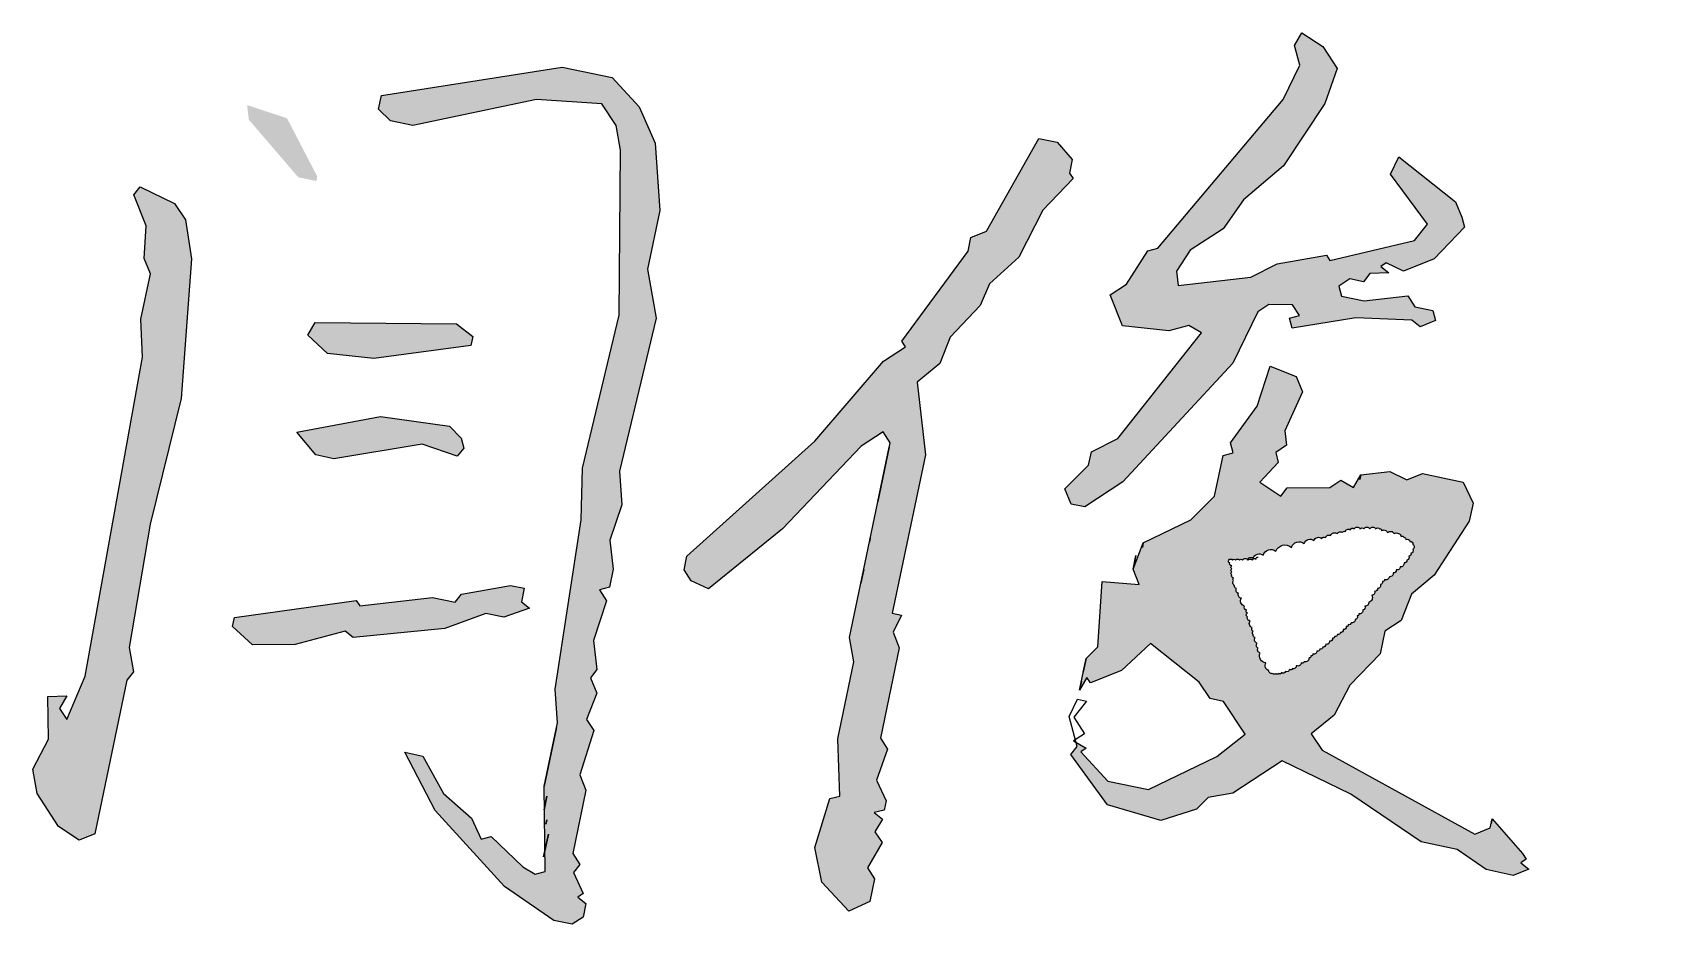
# Model space of a CAD drawing. Extents: x 5109802 to 7068445, y -422737 to 2032183.
# Drawn here: x 5151464 to 5152369, y -359355 to -358862 of the extents above; entities that cross this region are included whole.
import ezdxf

# ---------------------------------------------------------------- set-up
doc = ezdxf.new("R2010")
doc.units = 0
doc.header["$LTSCALE"] = 1000
doc.header["$MEASUREMENT"] = 0
doc.layers.get('0').update_dxf_attribs({"linetype": 'CONTINUOUS'})

msp = doc.modelspace()

# ---------------------------------------------------------------- hatches: boundary and pattern name
at = {"linetype": 'Continuous'}
h = msp.add_hatch(color=256, dxfattribs=at)
h.paths.add_polyline_path([(5151552.11, -358987.14), (5151548.78, -358965.53), (5151542.83, -358956.44), (5151523.83, -358947.24), (5151520.28, -358951.72), (5151527.16, -358968.85), (5151526, -358986.92), (5151529.44, -358995.48), (5151524.2, -359020.54), (5151525.02, -359041.64), (5151493.36, -359218.09), (5151483.11, -359242.1), (5151479.15, -359236.04), (5151483.23, -359229.05), (5151472.68, -359229.46), (5151472.98, -359253.06), (5151464.3, -359269.55), (5151466.69, -359283.13), (5151478.58, -359301.31), (5151490.06, -359308.94), (5151498.63, -359305.5), (5151516.44, -359220.3), (5151519.99, -359215.81), (5151517.6, -359202.24), (5151529.24, -359134.05), (5151546.41, -359064.42)])
h.paths.add_polyline_path([(5151605, -358909.28), (5151582.97, -358902.06), (5151583.9, -358910.1), (5151611.24, -358941.97), (5151621.26, -358944.07), (5151621.79, -358941.56)])
h.paths.add_polyline_path([(5151743.16, -358898.93), (5151779.29, -358901.26), (5151787.22, -358913.38), (5151789.61, -358926.95), (5151788.81, -359018.32), (5151768.5, -359103), (5151767.75, -359131.61), (5151753.38, -359225.37), (5151754.72, -359243.96), (5151747.39, -359279.04), (5151747.98, -359326.24), (5151742.44, -359327.7), (5151735.45, -359323.62), (5151718.02, -359306.9), (5151712.49, -359308.36), (5151707.07, -359296.77), (5151691.62, -359283.08), (5151680.25, -359262.39), (5151670.23, -359260.3), (5151687.02, -359292.58), (5151725.31, -359334.58), (5151752.76, -359353.4), (5151762.79, -359355.49), (5151768.85, -359351.53), (5151770.42, -359344.01), (5151765.93, -359340.46), (5151768.96, -359338.48), (5151763.54, -359326.88), (5151767.09, -359322.39), (5151763.13, -359316.33), (5151770.46, -359281.25), (5151767.02, -359272.69), (5151774.77, -359248.15), (5151770.8, -359242.09), (5151776.45, -359227.58), (5151773.01, -359219.02), (5151776.57, -359214.53), (5151774.7, -359198.45), (5151781.92, -359176.42), (5151777.95, -359170.36), (5151783.49, -359168.9), (5151785.58, -359158.88), (5151783.72, -359142.79), (5151790.41, -359123.27), (5151789.07, -359104.68), (5151809.39, -359020.01), (5151804.6, -358992.85), (5151811.41, -358960.28), (5151808.72, -358923.1), (5151799.86, -358902.94), (5151784.94, -358886.75), (5151757.37, -358880.98), (5151657.32, -358896.68), (5151655.75, -358904.2), (5151662.22, -358910.78), (5151674.75, -358913.4)])
h.paths.add_polyline_path([(5151698.9, -359023.06), (5151620.58, -359022.38), (5151616.51, -359029.38), (5151627.46, -359039.51), (5151653.05, -359042.25), (5151706.83, -359035.18), (5151707.88, -359030.17)])
h.paths.add_polyline_path([(5151701.36, -359086.35), (5151694.89, -359079.76), (5151656.78, -359074.41), (5151610.52, -359083.05), (5151620.95, -359095.69), (5151630.97, -359097.79), (5151679.75, -359089.67), (5151699.27, -359096.37), (5151702.82, -359091.88)])
h.paths.add_polyline_path([(5151715.08, -359183.37), (5151725.1, -359185.46), (5151739.2, -359180.56), (5151734.72, -359177.01), (5151736.29, -359169.49), (5151728.77, -359167.92), (5151701.62, -359172.71), (5151698.06, -359177.19), (5151685.53, -359174.58), (5151645.33, -359179.25), (5151643.35, -359176.22), (5151575.99, -359185.67), (5151574.94, -359190.68), (5151585.9, -359200.82), (5151609.5, -359200.52), (5151637.17, -359193.23), (5151641.66, -359196.79), (5151692.41, -359191.71)])
h.paths.add_polyline_path([(5151988.69, -359013.03), (5151993.81, -359001.03), (5152010.01, -358986.11), (5152023.29, -358960.11), (5152040.01, -358942.69), (5152038.03, -358939.66), (5152039.6, -358932.14), (5152031.15, -358922.53), (5152021.12, -358920.43), (5151992.06, -358971.89), (5151983.49, -358975.33), (5151981.92, -358982.85), (5151945.34, -359032.74), (5151947.32, -359035.77), (5151935.2, -359043.7), (5151897.16, -359088.05), (5151826.31, -359151.7), (5151824.74, -359159.22), (5151828.71, -359165.28), (5151838.21, -359169.88), (5151879.16, -359136.59), (5151922.74, -359090.78), (5151934.86, -359082.85), (5151938.82, -359088.91), (5151916.3, -359196.66), (5151918.69, -359210.24), (5151909.78, -359252.84), (5151911.02, -359284.48), (5151905.48, -359285.94), (5151897.21, -359312.98), (5151901.06, -359332.09), (5151915.98, -359348.29), (5151927.58, -359342.87), (5151930.2, -359330.34), (5151926.23, -359324.28), (5151934.39, -359310.29), (5151930.42, -359304.23), (5151934.5, -359297.24), (5151930.01, -359293.68), (5151935.55, -359292.23), (5151936.6, -359287.21), (5151931.18, -359275.62), (5151937.35, -359258.6), (5151933.38, -359252.54), (5151943.86, -359202.43), (5151940.42, -359193.86), (5151945.02, -359184.36), (5151940.01, -359183.31), (5151958.35, -359095.61), (5151953.68, -359055.4), (5151966.32, -359044.97), (5151971.97, -359030.46)])
h.paths.add_polyline_path([(5152134.3, -358954.55), (5152156.55, -358935.67), (5152179.44, -358901.22), (5152186.14, -358881.7), (5152178.21, -358869.58), (5152166.73, -358861.95), (5152162.65, -358868.94), (5152165.57, -358880.01), (5152156.37, -358899.01), (5152086.87, -358981.25), (5152081.33, -358982.71), (5152069.62, -359001.18), (5152060.54, -359007.13), (5152067.42, -359024.26), (5152093, -359026.99), (5152104.07, -359024.08), (5152111.06, -359028.15), (5152064.87, -359086.5), (5152050.24, -359093.9), (5152048.67, -359101.42), (5152035.5, -359114.36), (5152038.94, -359122.92), (5152046.46, -359124.49), (5152067.67, -359110.62), (5152128.49, -359044.87), (5152142.29, -359016.38), (5152148.35, -359012.41), (5152161.41, -359012.53), (5152165.37, -359018.58), (5152159.83, -359020.04), (5152161.29, -359025.58), (5152196.49, -359019.86), (5152227.6, -359021.13), (5152232.09, -359024.69), (5152240.66, -359021.25), (5152239.2, -359015.71), (5152229.18, -359013.62), (5152225.21, -359007.56), (5152201.09, -359010.36), (5152188.56, -359007.74), (5152187.1, -359002.2), (5152193.16, -358998.24), (5152200.68, -358999.81), (5152204.23, -358995.32), (5152214.78, -358994.91), (5152210.29, -358991.36), (5152213.32, -358989.38), (5152222.82, -358993.98), (5152239.95, -358987.1), (5152256.67, -358969.67), (5152255.21, -358964.14), (5152251.77, -358955.57), (5152220.36, -358930.7), (5152215.76, -358940.2), (5152236.1, -358967.99), (5152228.99, -358976.96), (5152182.2, -358988.1), (5152180.22, -358985.07), (5152153.07, -358989.86), (5152138.44, -358997.26), (5152098.24, -359001.93), (5152097.3, -358993.89), (5152104.93, -358982.41), (5152123.11, -358970.52)])
h.paths.add_polyline_path([(5152157.28, -359082.28), (5152167.01, -359060.77), (5152163.57, -359052.21), (5152149.06, -359046.56), (5152141.84, -359068.59), (5152127.1, -359089.04), (5152128.56, -359094.58), (5152123.02, -359096.04), (5152118.31, -359118.59), (5152105.14, -359131.53), (5152078.92, -359144.36), (5152073.27, -359158.87), (5152076.71, -359167.43), (5152056.14, -359165.75), (5152053.82, -359201.88), (5152047.24, -359208.35), (5152045.67, -359215.86), (5152043.57, -359225.89), (5152047.65, -359218.89), (5152049.63, -359221.92), (5152066.76, -359215.04), (5152082.96, -359200.12), (5152109.88, -359221.44), (5152115.83, -359230.53), (5152123.35, -359232.1), (5152135.24, -359250.28), (5152119.57, -359262.7), (5152081.75, -359280.95), (5152059.2, -359276.23), (5152044.28, -359260.03), (5152047.31, -359258.05), (5152041.71, -359254.79), (5152042.3, -359257), (5152038.74, -359261.49), (5152059.09, -359289.28), (5152088.63, -359298.08), (5152108.27, -359291.72), (5152114.85, -359285.25), (5152128.43, -359282.86), (5152155.7, -359265.02), (5152193.69, -359283.42), (5152232.63, -359309.87), (5152252.67, -359314.06), (5152268.64, -359325.25), (5152283.68, -359328.39), (5152292.24, -359324.95), (5152287.75, -359321.4), (5152290.78, -359319.41), (5152288.8, -359316.38), (5152271.9, -359297.16), (5152271.37, -359299.66), (5152270.85, -359302.17), (5152262.29, -359305.61), (5152177.84, -359259.19), (5152171.89, -359250.1), (5152184.53, -359239.66), (5152193.21, -359223.17), (5152209.93, -359205.74), (5152212.55, -359193.22), (5152221.64, -359187.27), (5152227.29, -359172.76), (5152239.93, -359162.32), (5152259.27, -359132.37), (5152261.37, -359122.34), (5152255.95, -359110.75), (5152233.39, -359106.04), (5152224.83, -359109.48), (5152215.33, -359104.87), (5152199.25, -359106.74), (5152195.17, -359113.74), (5152188.18, -359109.66), (5152182.12, -359113.62), (5152158.52, -359113.92), (5152154.96, -359118.41), (5152143.48, -359110.78), (5152153.62, -359099.82), (5152152.16, -359094.28), (5152158.22, -359090.32)])
h.paths.add_polyline_path([(5152160.87, -359146.83, -0.520567), (5152167.92, -359144.66, -0.520567), (5152173.34, -359143.04, -0.520567), (5152177.67, -359141.95, -0.520567), (5152179.84, -359141.41, -0.520567), (5152182.55, -359140.33, -0.520567), (5152186.34, -359139.25, -0.520567), (5152189.05, -359138.7, -0.520567), (5152190.68, -359138.16, -0.520567), (5152193.39, -359137.08, -0.520567), (5152195.56, -359136.54, -0.520567), (5152198.81, -359136.54, -0.520567), (5152200.98, -359136.54, -0.520567), (5152204.23, -359136.54, -0.520567), (5152207.48, -359136.54, -0.520567), (5152209.65, -359136.54, -0.520567), (5152210.73, -359137.62, -0.520567), (5152213.98, -359138.7, -0.520567), (5152217.78, -359139.25, -0.520567), (5152221.57, -359140.87, -0.520567), (5152223.2, -359141.41, -0.520567), (5152224.28, -359142.5, -0.520567), (5152226.45, -359143.58, -0.520567), (5152228.07, -359145.2, -0.520567), (5152228.07, -359147.91, -0.520567), (5152226.99, -359150.08, -0.520567), (5152225.91, -359151.7, -0.520567), (5152224.82, -359153.87, -0.520567), (5152223.2, -359155.49, -0.520567), (5152221.03, -359157.66, -0.520567), (5152218.86, -359159.28, -0.520567), (5152217.23, -359160.91, -0.520567), (5152215.07, -359163.08, -0.520567), (5152212.36, -359164.7, -0.520567), (5152211.27, -359165.78, -0.520567), (5152210.19, -359167.41, -0.520567), (5152208.56, -359169.57, -0.520567), (5152206.94, -359171.2, -0.520567), (5152205.31, -359173.37, -0.520567), (5152203.68, -359177.16, -0.520567), (5152201.52, -359179.32, -0.520567), (5152200.43, -359181.49, -0.520567), (5152198.27, -359183.66, -0.520567), (5152197.18, -359184.74, -0.520567), (5152196.1, -359186.91, -0.520567), (5152193.93, -359188.53, -0.520567), (5152192.3, -359189.61, -0.520567), (5152191.22, -359190.7, -0.520567), (5152189.59, -359192.32, -0.520567), (5152187.97, -359193.95, -0.520567), (5152186.34, -359195.03, -0.520567), (5152184.72, -359196.11, -0.520567), (5152183.63, -359197.19, -0.520567), (5152182.01, -359198.82, -0.520567), (5152179.84, -359200.44, -0.520567), (5152178.21, -359202.07, -0.520567), (5152176.59, -359203.15, -0.520567), (5152174.96, -359204.24, -0.520567), (5152172.79, -359205.86, -0.520567), (5152171.71, -359206.94, -0.520567), (5152170.63, -359208.03, -0.520567), (5152167.92, -359210.19, -0.520567), (5152166.29, -359210.73, -0.520567), (5152163.58, -359212.36, -0.520567), (5152161.41, -359213.98, -0.520567), (5152159.79, -359214.53, -0.520567), (5152157.62, -359215.61, -0.520567), (5152155.45, -359216.15, -0.520567), (5152153.82, -359216.69, -0.520567), (5152152.2, -359216.69, -0.520567), (5152150.57, -359216.69, -0.520567), (5152148.41, -359215.07, -0.520567), (5152146.78, -359210.73, -0.520567), (5152143.53, -359205.32, -0.520567), (5152142.44, -359202.61, -0.520567), (5152141.9, -359199.9, -0.520567), (5152140.82, -359196.65, -0.520567), (5152139.73, -359195.03, -0.520567), (5152139.73, -359193.4, -0.520567), (5152139.19, -359191.24, -0.520567), (5152138.11, -359187.45, -0.520567), (5152136.48, -359185.28, -0.520567), (5152136.48, -359183.11, -0.520567), (5152135.94, -359181.49, -0.520567), (5152134.86, -359179.32, -0.520567), (5152133.23, -359174.99, -0.520567), (5152131.6, -359172.28, -0.520567), (5152130.52, -359169.57, -0.520567), (5152129.44, -359167.95, -0.520567), (5152128.89, -359165.24, -0.520567), (5152128.89, -359163.62, -0.520567), (5152127.81, -359161.99, -0.520567), (5152127.81, -359160.37, -0.520567), (5152127.81, -359158.74, -0.520567), (5152127.81, -359157.12, -0.520567), (5152126.73, -359155.49, -0.520567), (5152126.18, -359153.87, -0.520567), (5152128.35, -359153.87, -0.520567), (5152129.98, -359153.87, -0.520567), (5152132.15, -359153.87, -0.520567), (5152133.77, -359153.87, -0.435193), (5152136.65, -359153.47, -0.455955), (5152139.73, -359152.79, -0.520567), (5152145.15, -359151.16, -0.520567), (5152152.2, -359148.99, -0.520567)], flags=16)
h.paths.add_polyline_path([(5152525.61, -359046.82), (5152487.62, -359028.42), (5152481.15, -359021.83), (5152473.11, -359022.77), (5152466.64, -359016.18), (5152449.1, -359012.52), (5152454.93, -359034.66), (5152483.95, -359045.96), (5152490.42, -359052.54), (5152489.37, -359057.55), (5152511.92, -359062.27), (5152527.07, -359052.36)])
h.paths.add_polyline_path([(5152441.31, -359099.81), (5152424.29, -359093.64), (5152405.7, -359094.98), (5152413.11, -359109.61), (5152445.16, -359118.92), (5152447.03, -359135), (5152453.5, -359141.59), (5152462.17, -359125.09)])
h.paths.add_polyline_path([(5152482.59, -359202.59), (5152481.13, -359197.06), (5152490.22, -359191.11), (5152486.26, -359185.05), (5152494.3, -359184.12), (5152492.84, -359178.58), (5152498.37, -359177.12), (5152498.9, -359174.62), (5152489.92, -359167.51), (5152489.4, -359170.02), (5152488.87, -359172.52), (5152480.31, -359175.96), (5152450.42, -359206.33), (5152445.82, -359215.83), (5152430.15, -359228.24), (5152425.55, -359237.74), (5152390.24, -359256.52), (5152388.67, -359264.03), (5152392.63, -359270.09), (5152407.14, -359275.74), (5152430.33, -359264.9), (5152461.79, -359227.01), (5152459.81, -359223.98), (5152468.9, -359218.04), (5152467.44, -359212.5)])
h.paths.add_polyline_path([(5152619.83, -359008.98), (5152639.99, -359000.12), (5152693.78, -358993.05), (5152708.81, -358996.2), (5152732.93, -358993.39), (5152736.9, -358999.45), (5152738.99, -358989.43), (5152755.49, -358998.11), (5152764.05, -358994.67), (5152765.1, -358989.66), (5152747.15, -358975.44), (5152749.13, -358978.47), (5152743.07, -358982.44), (5152731.59, -358974.81), (5152700.47, -358973.53), (5152696.92, -358978.02), (5152674.37, -358973.3), (5152660.79, -358975.7), (5152656.83, -358969.64), (5152672.61, -358944.17), (5152677.33, -358921.62), (5152671.9, -358910.02), (5152657.92, -358901.87), (5152654.36, -358906.35), (5152651.63, -358931.94), (5152625.18, -358970.87), (5152619.65, -358972.33), (5152618.08, -358979.84), (5152575.25, -358997.04), (5152574.73, -358999.55), (5152573.16, -359007.07), (5152579.1, -359016.16), (5152546.19, -359048.51), (5152544.09, -359058.53), (5152536.05, -359059.46), (5152531.45, -359068.96), (5152540.95, -359073.56), (5152545.02, -359066.57), (5152550.04, -359067.62), (5152554.11, -359060.62), (5152559.12, -359061.67), (5152557.67, -359056.14), (5152580.86, -359045.29), (5152585.46, -359035.79), (5152603.11, -359026.41)])

# ---------------------------------------------------------------- linework, layer by layer
for points in [[(5152255.21, -358964.14), (5152256.67, -358969.67), (5152239.95, -358987.1), (5152222.82, -358993.98), (5152213.32, -358989.38), (5152210.29, -358991.36), (5152214.78, -358994.91), (5152204.23, -358995.32), (5152200.68, -358999.81), (5152193.16, -358998.24), (5152187.1, -359002.2), (5152188.56, -359007.74), (5152201.09, -359010.36), (5152225.21, -359007.56), (5152229.18, -359013.62), (5152239.2, -359015.71), (5152240.66, -359021.25), (5152232.09, -359024.69), (5152227.6, -359021.13), (5152196.49, -359019.86), (5152161.29, -359025.58), (5152159.83, -359020.04), (5152165.37, -359018.58), (5152161.41, -359012.53), (5152148.35, -359012.41), (5152142.29, -359016.38), (5152128.49, -359044.87), (5152067.67, -359110.62), (5152046.46, -359124.49), (5152038.94, -359122.92), (5152035.5, -359114.36), (5152048.67, -359101.42), (5152050.24, -359093.9), (5152064.87, -359086.5), (5152111.06, -359028.15), (5152104.07, -359024.08), (5152093, -359026.99), (5152067.42, -359024.26), (5152060.54, -359007.13), (5152069.62, -359001.18), (5152081.33, -358982.71), (5152086.87, -358981.25), (5152156.37, -358899.01), (5152165.57, -358880.01), (5152162.65, -358868.94), (5152166.73, -358861.95), (5152178.21, -358869.58), (5152186.14, -358881.7), (5152179.44, -358901.22), (5152156.55, -358935.67), (5152134.3, -358954.55), (5152123.11, -358970.52), (5152104.93, -358982.41), (5152097.3, -358993.89), (5152098.24, -359001.93), (5152138.44, -358997.26), (5152153.07, -358989.86), (5152180.22, -358985.07), (5152182.2, -358988.1), (5152228.99, -358976.96), (5152236.1, -358967.99), (5152215.76, -358940.2), (5152220.36, -358930.7), (5152251.77, -358955.57), (5152255.21, -358964.14)], [(5151770.42, -359344.01), (5151768.85, -359351.53), (5151762.79, -359355.49), (5151752.76, -359353.4), (5151725.31, -359334.58), (5151687.02, -359292.58), (5151670.23, -359260.3), (5151680.25, -359262.39), (5151691.62, -359283.08), (5151707.07, -359296.77), (5151712.49, -359308.36), (5151718.02, -359306.9), (5151735.45, -359323.62), (5151742.44, -359327.7), (5151747.98, -359326.24), (5151747.39, -359279.04), (5151754.72, -359243.96), (5151753.38, -359225.37), (5151767.75, -359131.61), (5151768.5, -359103), (5151788.81, -359018.32), (5151789.61, -358926.95), (5151787.22, -358913.38), (5151779.29, -358901.26), (5151743.16, -358898.93), (5151674.75, -358913.4), (5151662.22, -358910.78), (5151655.75, -358904.2), (5151657.32, -358896.68), (5151757.37, -358880.98), (5151784.94, -358886.75), (5151799.86, -358902.94), (5151808.72, -358923.1), (5151811.41, -358960.28), (5151804.6, -358992.85), (5151809.39, -359020.01), (5151789.07, -359104.68), (5151790.41, -359123.27), (5151783.72, -359142.79), (5151785.58, -359158.88), (5151783.49, -359168.9), (5151777.95, -359170.36), (5151781.92, -359176.42), (5151774.7, -359198.45), (5151776.57, -359214.53), (5151773.01, -359219.02), (5151776.45, -359227.58), (5151770.8, -359242.09), (5151774.77, -359248.15), (5151767.02, -359272.69), (5151770.46, -359281.25), (5151763.13, -359316.33), (5151767.09, -359322.39), (5151763.54, -359326.88), (5151768.96, -359338.48), (5151765.93, -359340.46), (5151770.42, -359344.01)], [(5152039.6, -358932.14), (5152038.03, -358939.66), (5152040.01, -358942.69), (5152023.29, -358960.11), (5152010.01, -358986.11), (5151993.81, -359001.03), (5151988.69, -359013.03), (5151971.97, -359030.46), (5151966.32, -359044.97), (5151953.68, -359055.4), (5151958.35, -359095.61), (5151940.01, -359183.31), (5151945.02, -359184.36), (5151940.42, -359193.86), (5151943.86, -359202.43), (5151933.38, -359252.54), (5151937.35, -359258.6), (5151931.18, -359275.62), (5151936.6, -359287.21), (5151935.55, -359292.23), (5151930.01, -359293.68), (5151934.5, -359297.24), (5151930.42, -359304.23), (5151934.39, -359310.29), (5151926.23, -359324.28), (5151930.2, -359330.34), (5151927.58, -359342.87), (5151915.98, -359348.29), (5151901.06, -359332.09), (5151897.21, -359312.98), (5151905.48, -359285.94), (5151911.02, -359284.48), (5151909.78, -359252.84), (5151918.69, -359210.24), (5151916.3, -359196.66), (5151938.82, -359088.91), (5151934.86, -359082.85), (5151922.74, -359090.78), (5151879.16, -359136.59), (5151838.21, -359169.88), (5151828.71, -359165.28), (5151824.74, -359159.22), (5151826.31, -359151.7), (5151897.16, -359088.05), (5151935.2, -359043.7), (5151947.32, -359035.77), (5151945.34, -359032.74), (5151981.92, -358982.85), (5151983.49, -358975.33), (5151992.06, -358971.89), (5152021.12, -358920.43), (5152031.15, -358922.53), (5152039.6, -358932.14)], [(5151519.99, -359215.81), (5151516.44, -359220.3), (5151498.63, -359305.5), (5151490.06, -359308.94), (5151478.58, -359301.31), (5151466.69, -359283.13), (5151464.3, -359269.55), (5151472.98, -359253.06), (5151472.68, -359229.46), (5151483.23, -359229.05), (5151479.15, -359236.04), (5151483.11, -359242.1), (5151493.36, -359218.09), (5151525.02, -359041.64), (5151524.2, -359020.54), (5151529.44, -358995.48), (5151526, -358986.92), (5151527.16, -358968.85), (5151520.28, -358951.72), (5151523.83, -358947.24), (5151542.83, -358956.44), (5151548.78, -358965.53), (5151552.11, -358987.14), (5151546.41, -359064.42), (5151529.24, -359134.05), (5151517.6, -359202.24), (5151519.99, -359215.81)], [(5151707.88, -359030.17), (5151706.83, -359035.18), (5151653.05, -359042.25), (5151627.46, -359039.51), (5151616.51, -359029.38), (5151620.58, -359022.38), (5151698.9, -359023.06), (5151707.88, -359030.17)], [(5152288.8, -359316.38), (5152290.78, -359319.41), (5152287.75, -359321.4), (5152292.24, -359324.95), (5152283.68, -359328.39), (5152268.64, -359325.25), (5152252.67, -359314.06), (5152232.63, -359309.87), (5152193.69, -359283.42), (5152155.7, -359265.02), (5152128.43, -359282.86), (5152114.85, -359285.25), (5152108.27, -359291.72), (5152088.63, -359298.08), (5152059.09, -359289.28), (5152038.74, -359261.49), (5152042.3, -359257), (5152037.92, -359240.4), (5152042.52, -359230.9), (5152047.53, -359231.95), (5152040.43, -359240.92), (5152046.37, -359250.01), (5152040.31, -359253.98), (5152047.31, -359258.05), (5152044.28, -359260.03), (5152059.2, -359276.23), (5152081.75, -359280.95), (5152119.57, -359262.7), (5152135.24, -359250.28), (5152123.35, -359232.1), (5152115.83, -359230.53), (5152109.88, -359221.44), (5152082.96, -359200.12), (5152066.76, -359215.04), (5152049.63, -359221.92), (5152047.65, -359218.89), (5152043.57, -359225.89), (5152047.24, -359208.35), (5152053.82, -359201.88), (5152056.14, -359165.75), (5152076.71, -359167.43), (5152073.27, -359158.87), (5152078.92, -359144.36), (5152105.14, -359131.53), (5152118.31, -359118.59), (5152123.02, -359096.04), (5152128.56, -359094.58), (5152127.1, -359089.04), (5152141.84, -359068.59), (5152149.06, -359046.56), (5152163.57, -359052.21), (5152167.01, -359060.77), (5152157.28, -359082.28), (5152158.22, -359090.32), (5152152.16, -359094.28), (5152153.62, -359099.82), (5152143.48, -359110.78), (5152154.96, -359118.41), (5152158.52, -359113.92), (5152182.12, -359113.62), (5152188.18, -359109.66), (5152195.17, -359113.74), (5152199.25, -359106.74), (5152215.33, -359104.87), (5152224.83, -359109.48), (5152233.39, -359106.04), (5152255.95, -359110.75), (5152261.37, -359122.34), (5152259.27, -359132.37), (5152239.93, -359162.32), (5152227.29, -359172.76), (5152221.64, -359187.27), (5152212.55, -359193.22), (5152209.93, -359205.74), (5152193.21, -359223.17), (5152184.53, -359239.66), (5152171.89, -359250.1), (5152177.84, -359259.19), (5152262.29, -359305.61), (5152270.85, -359302.17), (5152271.9, -359297.16), (5152288.8, -359316.38)], [(5151701.36, -359086.35), (5151702.82, -359091.88), (5151699.27, -359096.37), (5151679.75, -359089.67), (5151630.97, -359097.79), (5151620.95, -359095.69), (5151610.52, -359083.05), (5151656.78, -359074.41), (5151694.89, -359079.76), (5151701.36, -359086.35)], [(5151938.3, -359091.42), (5151932.01, -359121.49), (5151938.3, -359091.42)], [(5152199.25, -359106.74), (5152198.72, -359109.25), (5152199.25, -359106.74)], [(5151927.82, -359141.54), (5151927.3, -359144.04), (5151927.82, -359141.54)], [(5152078.92, -359144.36), (5152078.4, -359146.86), (5152078.92, -359144.36)], [(5151924.16, -359159.08), (5151922.58, -359166.59), (5151924.16, -359159.08)], [(5152074.85, -359151.35), (5152073.27, -359158.87), (5152074.85, -359151.35)], [(5151734.72, -359177.01), (5151739.2, -359180.56), (5151725.1, -359185.46), (5151715.08, -359183.37), (5151692.41, -359191.71), (5151641.66, -359196.79), (5151637.17, -359193.23), (5151609.5, -359200.52), (5151585.9, -359200.82), (5151574.94, -359190.68), (5151575.99, -359185.67), (5151643.35, -359176.22), (5151645.33, -359179.25), (5151685.53, -359174.58), (5151698.06, -359177.19), (5151701.62, -359172.71), (5151728.77, -359167.92), (5151736.29, -359169.49), (5151734.72, -359177.01)], [(5152047.24, -359208.35), (5152045.67, -359215.86), (5152047.24, -359208.35)], [(5152044.62, -359220.88), (5152043.57, -359225.89), (5152044.62, -359220.88)], [(5151754.2, -359246.47), (5151747.39, -359279.04), (5151754.2, -359246.47)], [(5151748.84, -359284.58), (5151747.27, -359292.1), (5151748.84, -359284.58)], [(5151748.73, -359297.63), (5151748.21, -359300.14), (5151748.73, -359297.63)], [(5152271.9, -359297.16), (5152271.37, -359299.66), (5152271.9, -359297.16)], [(5151749.66, -359305.67), (5151747.05, -359318.2), (5151749.66, -359305.67)]]:
    msp.add_lwpolyline(points, dxfattribs=at)
msp.add_lwpolyline([(5152136.48, -359153.87, -0.520567), (5152139.73, -359152.79, -0.520567), (5152139.73, -359152.79, -0.520567), (5152145.15, -359151.16, -0.520567), (5152145.15, -359151.16, -0.520567), (5152152.2, -359148.99, -0.520567), (5152152.2, -359148.99, -0.520567), (5152160.87, -359146.83, -0.520567), (5152160.87, -359146.83, -0.520567), (5152167.92, -359144.66, -0.520567), (5152167.92, -359144.66, -0.520567), (5152173.34, -359143.04, -0.520567), (5152173.34, -359143.04, -0.520567), (5152177.67, -359141.95, -0.520567), (5152177.67, -359141.95, -0.520567), (5152179.84, -359141.41, -0.520567), (5152179.84, -359141.41, -0.520567), (5152182.55, -359140.33, -0.520567), (5152182.55, -359140.33, -0.520567), (5152186.34, -359139.25, -0.520567), (5152186.34, -359139.25, -0.520567), (5152189.05, -359138.7, -0.520567), (5152189.05, -359138.7, -0.520567), (5152190.68, -359138.16, -0.520567), (5152190.68, -359138.16, -0.520567), (5152193.39, -359137.08, -0.520567), (5152193.39, -359137.08, -0.520567), (5152195.56, -359136.54, -0.520567), (5152195.56, -359136.54, -0.520567), (5152198.81, -359136.54, -0.520567), (5152198.81, -359136.54, -0.520567), (5152200.98, -359136.54, -0.520567), (5152200.98, -359136.54, -0.520567), (5152204.23, -359136.54, -0.520567), (5152204.23, -359136.54, -0.520567), (5152207.48, -359136.54, -0.520567), (5152207.48, -359136.54, -0.520567), (5152209.65, -359136.54, -0.520567), (5152209.65, -359136.54, -0.520567), (5152210.73, -359137.62, -0.520567), (5152210.73, -359137.62, -0.520567), (5152213.98, -359138.7, -0.520567), (5152213.98, -359138.7, -0.520567), (5152217.78, -359139.25, -0.520567), (5152217.78, -359139.25, -0.520567), (5152221.57, -359140.87, -0.520567), (5152221.57, -359140.87, -0.520567), (5152223.2, -359141.41, -0.520567), (5152223.2, -359141.41, -0.520567), (5152224.28, -359142.5, -0.520567), (5152224.28, -359142.5, -0.520567), (5152226.45, -359143.58, -0.520567), (5152226.45, -359143.58, -0.520567), (5152228.07, -359145.2, -0.520567), (5152228.07, -359145.2, -0.520567), (5152228.07, -359147.91, -0.520567), (5152228.07, -359147.91, -0.520567), (5152226.99, -359150.08, -0.520567), (5152226.99, -359150.08, -0.520567), (5152225.91, -359151.7, -0.520567), (5152225.91, -359151.7, -0.520567), (5152224.82, -359153.87, -0.520567), (5152224.82, -359153.87, -0.520567), (5152223.2, -359155.49, -0.520567), (5152223.2, -359155.49, -0.520567), (5152221.03, -359157.66, -0.520567), (5152221.03, -359157.66, -0.520567), (5152218.86, -359159.28, -0.520567), (5152218.86, -359159.28, -0.520567), (5152217.23, -359160.91, -0.520567), (5152217.23, -359160.91, -0.520567), (5152215.07, -359163.08, -0.520567), (5152215.07, -359163.08, -0.520567), (5152212.36, -359164.7, -0.520567), (5152212.36, -359164.7, -0.520567), (5152211.27, -359165.78, -0.520567), (5152211.27, -359165.78, -0.520567), (5152210.19, -359167.41, -0.520567), (5152210.19, -359167.41, -0.520567), (5152208.56, -359169.57, -0.520567), (5152208.56, -359169.57, -0.520567), (5152206.94, -359171.2, -0.520567), (5152206.94, -359171.2, -0.520567), (5152205.31, -359173.37, -0.520567), (5152205.31, -359173.37, -0.520567), (5152203.68, -359177.16, -0.520567), (5152203.68, -359177.16, -0.520567), (5152201.52, -359179.32, -0.520567), (5152201.52, -359179.32, -0.520567), (5152200.43, -359181.49, -0.520567), (5152200.43, -359181.49, -0.520567), (5152198.27, -359183.66, -0.520567), (5152198.27, -359183.66, -0.520567), (5152197.18, -359184.74, -0.520567), (5152197.18, -359184.74, -0.520567), (5152196.1, -359186.91, -0.520567), (5152196.1, -359186.91, -0.520567), (5152193.93, -359188.53, -0.520567), (5152193.93, -359188.53, -0.520567), (5152192.3, -359189.61, -0.520567), (5152192.3, -359189.61, -0.520567), (5152191.22, -359190.7, -0.520567), (5152191.22, -359190.7, -0.520567), (5152189.59, -359192.32, -0.520567), (5152189.59, -359192.32, -0.520567), (5152187.97, -359193.95, -0.520567), (5152187.97, -359193.95, -0.520567), (5152186.34, -359195.03, -0.520567), (5152186.34, -359195.03, -0.520567), (5152184.72, -359196.11, -0.520567), (5152184.72, -359196.11, -0.520567), (5152183.63, -359197.19, -0.520567), (5152183.63, -359197.19, -0.520567), (5152182.01, -359198.82, -0.520567), (5152182.01, -359198.82, -0.520567), (5152179.84, -359200.44, -0.520567), (5152179.84, -359200.44, -0.520567), (5152178.21, -359202.07, -0.520567), (5152178.21, -359202.07, -0.520567), (5152176.59, -359203.15, -0.520567), (5152176.59, -359203.15, -0.520567), (5152174.96, -359204.24, -0.520567), (5152174.96, -359204.24, -0.520567), (5152172.79, -359205.86, -0.520567), (5152172.79, -359205.86, -0.520567), (5152171.71, -359206.94, -0.520567), (5152171.71, -359206.94, -0.520567), (5152170.63, -359208.03, -0.520567), (5152170.63, -359208.03, -0.520567), (5152167.92, -359210.19, -0.520567), (5152167.92, -359210.19, -0.520567), (5152166.29, -359210.73, -0.520567), (5152166.29, -359210.73, -0.520567), (5152163.58, -359212.36, -0.520567), (5152163.58, -359212.36, -0.520567), (5152161.41, -359213.98, -0.520567), (5152161.41, -359213.98, -0.520567), (5152159.79, -359214.53, -0.520567), (5152159.79, -359214.53, -0.520567), (5152157.62, -359215.61, -0.520567), (5152157.62, -359215.61, -0.520567), (5152155.45, -359216.15, -0.520567), (5152155.45, -359216.15, -0.520567), (5152153.82, -359216.69, -0.520567), (5152153.82, -359216.69, -0.520567), (5152152.2, -359216.69, -0.520567), (5152152.2, -359216.69, -0.520567), (5152150.57, -359216.69, -0.520567), (5152150.57, -359216.69, -0.520567), (5152148.41, -359215.07, -0.520567), (5152148.41, -359215.07, -0.520567), (5152146.78, -359210.73, -0.520567), (5152146.78, -359210.73, -0.520567), (5152143.53, -359205.32, -0.520567), (5152143.53, -359205.32, -0.520567), (5152142.44, -359202.61, -0.520567), (5152142.44, -359202.61, -0.520567), (5152141.9, -359199.9, -0.520567), (5152141.9, -359199.9, -0.520567), (5152140.82, -359196.65, -0.520567), (5152140.82, -359196.65, -0.520567), (5152139.73, -359195.03, -0.520567), (5152139.73, -359195.03, -0.520567), (5152139.73, -359193.4, -0.520567), (5152139.73, -359193.4, -0.520567), (5152139.19, -359191.24, -0.520567), (5152139.19, -359191.24, -0.520567), (5152138.11, -359187.45, -0.520567), (5152138.11, -359187.45, -0.520567), (5152136.48, -359185.28, -0.520567), (5152136.48, -359185.28, -0.520567), (5152136.48, -359183.11, -0.520567), (5152136.48, -359183.11, -0.520567), (5152135.94, -359181.49, -0.520567), (5152135.94, -359181.49, -0.520567), (5152134.86, -359179.32, -0.520567), (5152134.86, -359179.32, -0.520567), (5152133.23, -359174.99, -0.520567), (5152133.23, -359174.99, -0.520567), (5152131.6, -359172.28, -0.520567), (5152131.6, -359172.28, -0.520567), (5152130.52, -359169.57, -0.520567), (5152130.52, -359169.57, -0.520567), (5152129.44, -359167.95, -0.520567), (5152129.44, -359167.95, -0.520567), (5152128.89, -359165.24, -0.520567), (5152128.89, -359165.24, -0.520567), (5152128.89, -359163.62, -0.520567), (5152128.89, -359163.62, -0.520567), (5152127.81, -359161.99, -0.520567), (5152127.81, -359161.99, -0.520567), (5152127.81, -359160.37, -0.520567), (5152127.81, -359160.37, -0.520567), (5152127.81, -359158.74, -0.520567), (5152127.81, -359158.74, -0.520567), (5152127.81, -359157.12, -0.520567), (5152127.81, -359157.12, -0.520567), (5152126.73, -359155.49, -0.520567), (5152126.73, -359155.49, -0.520567), (5152126.18, -359153.87, -0.520567), (5152126.18, -359153.87, -0.520567), (5152128.35, -359153.87, -0.520567), (5152128.35, -359153.87, -0.520567), (5152129.98, -359153.87, -0.520567), (5152129.98, -359153.87, -0.520567), (5152132.15, -359153.87, -0.520567), (5152132.15, -359153.87, -0.520567), (5152133.77, -359153.87, -0.520567), (5152133.77, -359153.87, -0.520567), (5152137.02, -359153.87, -0.520567), (5152137.02, -359153.87, -0.520567), (5152139.19, -359153.87, -0.520567), (5152139.19, -359153.87, -0.520567), (5152141.36, -359153.33, -0.520567), (5152141.36, -359153.33, -0.520567), (5152142.44, -359152.24, -0.520567), (5152142.44, -359152.24, -0.520567), (5152142.44, -359152.24)], format="xyb", dxfattribs=at)

doc.saveas('drawing.dxf')
